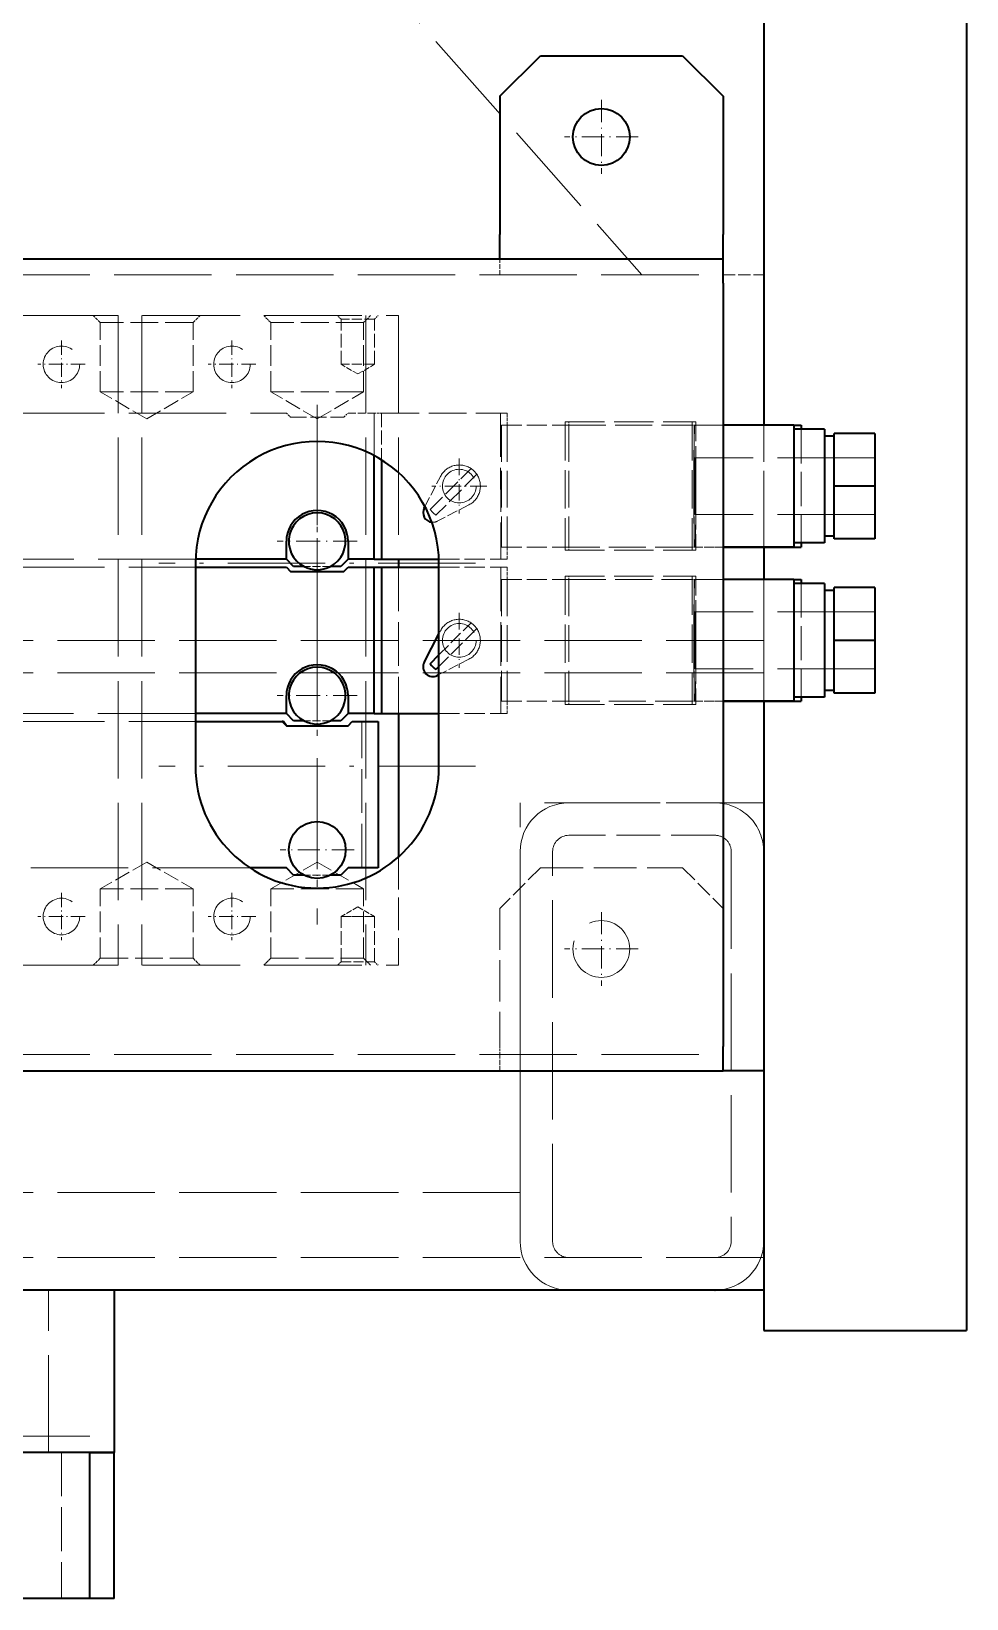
# Model space of a CAD drawing. Extents: x 0 to 18500, y -51 to 3802.
# Drawn here: x 2559.4 to 2674.6, y 1192.3 to 1385.3 of the extents above; entities that cross this region are included whole.
import ezdxf

# ---------------------------------------------------------------- set-up
doc = ezdxf.new("R2010")
doc.units = 0
doc.header["$MEASUREMENT"] = 0
for name, pattern in [('CENTER-HOKUTO', [23, 20, -1, 1, -1]), ('DASHDOT', [18.5, 12, -3, 0.5, -3]), ('DASHED', [15, 12, -3]), ('HIDDEN-HOKUTO', [3.8, 2.5, -1.3])]:
    doc.linetypes.add(name, pattern=pattern)
doc.layers.get('0').update_dxf_attribs({"linetype": 'CONTINUOUS'})
doc.layers.add('AM_7', color=2, linetype='CENTER-HOKUTO')
doc.layers.add('AM_HID', color=1, linetype='HIDDEN-HOKUTO')

msp = doc.modelspace()

# ---------------------------------------------------------------- linework, layer by layer
at = {"color": 7, "lineweight": 35}
for p, q in [((2649.62415, 1495.30681), (2649.62464, 1336.80687)), ((2674.62415, 1495.30687), (2674.62464, 1225.30687)), ((2464.62439, 1357.30638), (2644.62439, 1357.30687)), ((2644.62439, 1354.30687), (2644.62464, 1260.30687)), ((2579.62464, 1319.80663), (2579.62464, 1294.80663)), ((2609.62464, 1294.80675), (2609.62464, 1319.80675)), ((2649.62464, 1302.80687), (2649.62464, 1225.30675)), ((2464.62464, 1257.30638), (2644.62464, 1257.30687)), ((2569.62488, 1230.30663), (2419.62488, 1230.30626)), ((2649.62488, 1230.30675), (2569.62488, 1230.30663)), ((2569.62488, 1230.30663), (2569.62488, 1210.30663)), ((2649.62464, 1225.30675), (2674.62464, 1225.30687)), ((2569.62488, 1210.30663), (2419.62488, 1210.30626)), ((2566.62488, 1210.30663), (2422.62488, 1210.30626)), ((2566.62488, 1192.30663), (2422.62488, 1192.30626))]:
    msp.add_line(p, q, dxfattribs=at)
at = {"color": 7, "lineweight": 35, "ltscale": 0.176772}
msp.add_line((2617.12464, 1377.30675), (2622.12439, 1382.30675), dxfattribs=at)
at = {"color": 7, "lineweight": 35, "ltscale": 0.4375}
msp.add_line((2622.12439, 1382.30675), (2639.62439, 1382.30675), dxfattribs=at)
at = {"color": 7, "lineweight": 35, "ltscale": 0.176781}
msp.add_line((2639.62439, 1382.30675), (2644.62464, 1377.30675), dxfattribs=at)
at = {"color": 7, "lineweight": 35, "ltscale": 0.425}
for p, q in [((2617.12464, 1377.30675), (2617.12464, 1360.30675)), ((2644.62464, 1377.30675), (2644.62464, 1360.30675))]:
    msp.add_line(p, q, dxfattribs=at)
at = {"color": 7, "lineweight": 35, "ltscale": 0.075}
for p, q in [((2617.12464, 1357.30675), (2617.12464, 1360.30675)), ((2644.62464, 1357.30675), (2644.62464, 1360.30675)), ((2644.62439, 1354.30687), (2644.62439, 1357.30687)), ((2644.62464, 1257.30687), (2644.62464, 1260.30687)), ((2566.62488, 1210.30663), (2569.62488, 1210.30663)), ((2569.62488, 1192.30663), (2566.62488, 1192.30663))]:
    msp.add_line(p, q, dxfattribs=at)
at = {"color": 7, "lineweight": 35, "ltscale": 0.217499}
for p, q in [((2653.32434, 1336.80687), (2644.62439, 1336.80675)), ((2653.32434, 1321.80687), (2644.62439, 1321.80675)), ((2653.32434, 1317.80687), (2644.62439, 1317.80675))]:
    msp.add_line(p, q, dxfattribs=at)
at = {"color": 7, "lineweight": 35, "ltscale": 0.022504}
for p, q in [((2653.32434, 1336.80687), (2654.22449, 1336.80687)), ((2653.32434, 1317.80687), (2654.22449, 1317.80687))]:
    msp.add_line(p, q, dxfattribs=at)
at = {"color": 7, "lineweight": 35, "ltscale": 0.1875}
for p, q in [((2653.32434, 1336.80687), (2653.32434, 1329.30687)), ((2653.32434, 1329.30687), (2653.32434, 1321.80687)), ((2653.32434, 1317.80687), (2653.32434, 1310.30687)), ((2653.32434, 1310.30687), (2653.32434, 1302.80687))]:
    msp.add_line(p, q, dxfattribs=at)
at = {"color": 7, "lineweight": 35, "ltscale": 0.095001}
msp.add_line((2657.12439, 1336.30687), (2653.32434, 1336.30687), dxfattribs=at)
at = {"color": 7, "lineweight": 35, "ltscale": 0.0125}
for p, q in [((2654.22449, 1336.80687), (2654.22449, 1336.30687)), ((2654.22449, 1322.30687), (2654.22449, 1321.80687)), ((2654.22449, 1317.80687), (2654.22449, 1317.30687)), ((2654.22449, 1303.30687), (2654.22449, 1302.80687))]:
    msp.add_line(p, q, dxfattribs=at)
at = {"color": 7, "lineweight": 35, "ltscale": 0.175}
for p, q in [((2657.12439, 1336.30687), (2657.12464, 1329.30687)), ((2657.12464, 1329.30687), (2657.12464, 1322.30687)), ((2657.12464, 1317.30687), (2657.12464, 1310.30687)), ((2657.12464, 1310.30687), (2657.12464, 1303.30687))]:
    msp.add_line(p, q, dxfattribs=at)
at = {"color": 7, "lineweight": 35, "ltscale": 0.162378}
for p, q in [((2658.32434, 1329.30687), (2658.32434, 1335.80199)), ((2663.32434, 1335.80199), (2663.32434, 1329.30687)), ((2658.32434, 1310.30687), (2658.32434, 1316.80199)), ((2663.32434, 1316.80199), (2663.32434, 1310.30687))]:
    msp.add_line(p, q, dxfattribs=at)
at = {"color": 7, "lineweight": 35, "ltscale": 0.125}
for p, q in [((2663.32434, 1335.80199), (2658.32434, 1335.80199)), ((2663.32434, 1329.30687), (2658.32434, 1329.30687)), ((2663.32434, 1322.81163), (2658.32434, 1322.81163)), ((2663.32434, 1316.80199), (2658.32434, 1316.80199)), ((2663.32434, 1310.30687), (2658.32434, 1310.30687)), ((2663.32434, 1303.81163), (2658.32434, 1303.81163)), ((2649.62464, 1257.30675), (2644.62464, 1257.30675))]:
    msp.add_line(p, q, dxfattribs=at)
at = {"color": 7, "lineweight": 35, "ltscale": 0.029999}
msp.add_line((2658.32434, 1335.4569), (2657.12439, 1335.4569), dxfattribs=at)
at = {"color": 7, "lineweight": 35, "ltscale": 0.319162}
msp.add_line((2601.62464, 1320.30675), (2601.62464, 1333.07323), dxfattribs=at)
at = {"color": 7, "lineweight": 35, "ltscale": 0.305688}
msp.add_line((2602.56214, 1332.53429), (2602.56238, 1320.30675), dxfattribs=at)
at = {"color": 7, "lineweight": 35, "ltscale": 0.162381}
for p, q in [((2658.32434, 1322.81163), (2658.32434, 1329.30687)), ((2663.32434, 1329.30687), (2663.32434, 1322.81163)), ((2658.32434, 1303.81163), (2658.32434, 1310.30687)), ((2663.32434, 1310.30687), (2663.32434, 1303.81163))]:
    msp.add_line(p, q, dxfattribs=at)
at = {"color": 7, "lineweight": 35, "ltscale": 0.005192}
msp.add_line((2607.8053, 1326.60399), (2607.90052, 1326.78856), dxfattribs=at)
at = {"color": 7, "lineweight": 35, "ltscale": 0.055002}
for p, q in [((2590.82434, 1320.30663), (2590.82434, 1322.5067)), ((2598.42444, 1322.5067), (2598.42444, 1320.30663)), ((2590.82459, 1301.30663), (2590.82459, 1303.5067)), ((2598.42444, 1303.5067), (2598.42444, 1301.30663))]:
    msp.add_line(p, q, dxfattribs=at)
at = {"color": 7, "lineweight": 35, "ltscale": 0.095007}
for p, q in [((2657.12464, 1322.30687), (2653.32434, 1322.30687)), ((2657.12464, 1317.30687), (2653.32434, 1317.30687)), ((2657.12464, 1303.30687), (2653.32434, 1303.30687))]:
    msp.add_line(p, q, dxfattribs=at)
at = {"color": 7, "lineweight": 35, "ltscale": 0.029993}
for p, q in [((2658.32434, 1323.15685), (2657.12464, 1323.15685)), ((2658.32434, 1316.4569), (2657.12464, 1316.4569)), ((2658.32434, 1304.15685), (2657.12464, 1304.15685))]:
    msp.add_line(p, q, dxfattribs=at)
at = {"color": 7, "lineweight": 35, "ltscale": 0.279791}
msp.add_line((2590.82434, 1320.30663), (2579.63269, 1320.30663), dxfattribs=at)
at = {"color": 7, "lineweight": 35, "ltscale": 0.031821}
for p, q in [((2591.72449, 1319.40673), (2590.82434, 1320.30663)), ((2591.72473, 1300.40673), (2590.82459, 1301.30663)), ((2591.72473, 1281.40673), (2590.82459, 1282.30663)), ((2598.42469, 1282.30663), (2597.52454, 1281.40673))]:
    msp.add_line(p, q, dxfattribs=at)
at = {"color": 7, "lineweight": 35, "ltscale": 0.031816}
for p, q in [((2598.42444, 1320.30663), (2597.52454, 1319.40673)), ((2598.42444, 1301.30663), (2597.52454, 1300.40673))]:
    msp.add_line(p, q, dxfattribs=at)
at = {"color": 7, "lineweight": 35, "ltscale": 0.080005}
for p, q in [((2601.62464, 1320.30675), (2598.42444, 1320.30663)), ((2598.42444, 1319.30663), (2601.62464, 1319.30675)), ((2601.62464, 1301.30675), (2598.42444, 1301.30663)), ((2598.92444, 1300.30663), (2602.12464, 1300.30675))]:
    msp.add_line(p, q, dxfattribs=at)
at = {"color": 7, "lineweight": 35, "ltscale": 0.023444}
for p, q in [((2601.62464, 1320.30675), (2602.56238, 1320.30675)), ((2601.62464, 1319.30675), (2602.56238, 1319.30675)), ((2601.62464, 1301.30675), (2602.56238, 1301.30675))]:
    msp.add_line(p, q, dxfattribs=at)
at = {"color": 7, "lineweight": 35, "ltscale": 0.176343}
msp.add_line((2602.56238, 1320.30675), (2609.61609, 1320.30675), dxfattribs=at)
at = {"color": 7, "lineweight": 35, "ltscale": 0.025}
msp.add_line((2604.62464, 1320.30675), (2604.62464, 1319.30675), dxfattribs=at)
at = {"color": 7, "lineweight": 35, "ltscale": 0.240002}
msp.add_line((2644.62439, 1321.80675), (2654.22449, 1321.80687), dxfattribs=at)
at = {"color": 7, "lineweight": 35, "ltscale": 0.1}
msp.add_line((2649.62464, 1321.80687), (2649.62464, 1317.80687), dxfattribs=at)
at = {"color": 7, "lineweight": 35, "ltscale": 0.279999}
for p, q in [((2579.62439, 1319.30663), (2590.82434, 1319.30663)), ((2590.82459, 1301.30663), (2579.62464, 1301.30663))]:
    msp.add_line(p, q, dxfattribs=at)
at = {"color": 7, "lineweight": 35, "ltscale": 0.017678}
for p, q in [((2590.82434, 1319.30663), (2591.32434, 1318.80663)), ((2597.92444, 1318.80663), (2598.42444, 1319.30663)), ((2590.32459, 1300.30663), (2590.82459, 1299.80663)), ((2598.42444, 1299.80663), (2598.92444, 1300.30663))]:
    msp.add_line(p, q, dxfattribs=at)
at = {"color": 7, "lineweight": 35, "ltscale": 0.165002}
msp.add_line((2591.32434, 1318.80663), (2597.92444, 1318.80663), dxfattribs=at)
at = {"color": 7, "lineweight": 35, "ltscale": 0.031879}
for p, q in [((2592.99964, 1319.40673), (2591.72449, 1319.40673)), ((2597.52454, 1319.40673), (2596.24939, 1319.40673)), ((2597.52454, 1300.40673), (2596.24939, 1300.40673)), ((2592.99988, 1281.40673), (2591.72473, 1281.40673)), ((2597.52454, 1281.40673), (2596.24939, 1281.40673))]:
    msp.add_line(p, q, dxfattribs=at)
at = {"color": 7, "lineweight": 35, "ltscale": 0.45}
for p, q in [((2601.62464, 1301.30675), (2601.62464, 1319.30675)), ((2602.56238, 1319.30675), (2602.56238, 1301.30675)), ((2602.12464, 1300.30675), (2602.12464, 1282.30675)), ((2566.62488, 1192.30663), (2566.62488, 1210.30663)), ((2569.62488, 1192.30663), (2569.62488, 1210.30663))]:
    msp.add_line(p, q, dxfattribs=at)
at = {"color": 7, "lineweight": 35, "ltscale": 0.17655}
msp.add_line((2602.56238, 1319.30675), (2609.62439, 1319.30675), dxfattribs=at)
at = {"color": 7, "lineweight": 35, "ltscale": 0.099222}
msp.add_line((2607.8053, 1307.60399), (2609.62439, 1311.13146), dxfattribs=at)
at = {"color": 7, "lineweight": 35, "ltscale": 0.038424}
msp.add_line((2608.53772, 1307.42687), (2609.62439, 1308.51378), dxfattribs=at)
at = {"color": 7, "lineweight": 35, "ltscale": 0.013429}
msp.add_line((2609.62464, 1307.09947), (2609.24475, 1306.71971), dxfattribs=at)
at = {"color": 7, "lineweight": 35, "ltscale": 0.0057}
msp.add_line((2609.62464, 1306.09203), (2609.422, 1305.98754), dxfattribs=at)
at = {"color": 7, "lineweight": 35, "ltscale": 0.239996}
msp.add_line((2644.62464, 1302.80675), (2654.22449, 1302.80687), dxfattribs=at)
at = {"color": 7, "lineweight": 35, "ltscale": 0.217493}
msp.add_line((2653.32434, 1302.80687), (2644.62464, 1302.80675), dxfattribs=at)
at = {"color": 7, "lineweight": 35, "ltscale": 0.176556}
msp.add_line((2602.56238, 1301.30675), (2609.62464, 1301.30675), dxfattribs=at)
at = {"color": 7, "lineweight": 35, "ltscale": 0.442004}
msp.add_line((2604.62464, 1301.30675), (2604.62464, 1283.62657), dxfattribs=at)
at = {"color": 7, "lineweight": 35, "ltscale": 0.267499}
msp.add_line((2579.62464, 1300.30663), (2590.32459, 1300.30663), dxfattribs=at)
at = {"color": 7, "lineweight": 35, "ltscale": 0.003748}
msp.add_line((2590.47449, 1300.30663), (2590.32459, 1300.30663), dxfattribs=at)
at = {"color": 7, "lineweight": 35, "ltscale": 0.01526}
msp.add_line((2590.82459, 1299.80663), (2590.47449, 1300.30663), dxfattribs=at)
at = {"color": 7, "lineweight": 35, "ltscale": 0.189996}
msp.add_line((2590.82459, 1299.80663), (2598.42444, 1299.80663), dxfattribs=at)
at = {"color": 7, "lineweight": 35, "ltscale": 0.031873}
msp.add_line((2592.99964, 1300.40673), (2591.72473, 1300.40673), dxfattribs=at)
at = {"color": 7, "lineweight": 35, "ltscale": 0.112286}
msp.add_line((2590.82459, 1282.30663), (2586.33313, 1282.30663), dxfattribs=at)
at = {"color": 7, "lineweight": 35, "ltscale": 0.092499}
msp.add_line((2602.12464, 1282.30675), (2598.42469, 1282.30663), dxfattribs=at)
at = {"color": 7, "lineweight": 35, "ltscale": 0.05}
msp.add_line((2569.62513, 1212.30663), (2569.62513, 1210.30663), dxfattribs=at)
at = {"color": 7, "lineweight": 35}
for centre in [(2629.62464, 1372.30675), (2594.62464, 1284.5067)]:
    msp.add_circle(centre, 3.5, dxfattribs=at)
for centre, radius, start, end in [((2594.62464, 1319.80663), 15, 0.0001446, 180.0001453), ((2594.62464, 1322.5067), 3.8, 0.0001446, 180.0001453), ((2594.62464, 1322.5067), 3.5, 297.6605971, 242.3396916), ((2608.87171, 1326.05406), 1.2, 152.7190957, 264.0510462), ((2594.62464, 1322.5067), 3.5, 242.3396916, 297.6605971), ((2594.62464, 1303.5067), 3.8, 0.0001446, 180.0001453), ((2594.62464, 1303.5067), 3.5, 297.6605971, 242.3396916), ((2608.87171, 1307.05406), 1.2, 152.7190957, 297.2811527), ((2612.12464, 1310.30675), 4.6, 218.7600071, 231.2402791), ((2594.62464, 1303.5067), 3.5, 242.3396916, 297.6605971), ((2594.62464, 1294.80663), 15, 180.0001453, 0.0001446), ((2625.62488, 1236.30675), 6, 269.7698133, 270.0001478), ((2643.62488, 1236.30675), 6, 270.0001478, 270.2304754)]:
    msp.add_arc(centre, radius, start, end, dxfattribs=at)
at = {"layer": 'AM_7', "color": 2, "linetype": 'DASHDOT', "lineweight": 13, "ltscale": 0.227502}
for p, q in [((2629.62464, 1376.8568), (2629.62464, 1367.7567)), ((2634.17444, 1372.30675), (2625.07434, 1372.30675)), ((2599.17469, 1284.5067), (2590.07459, 1284.5067)), ((2629.62464, 1276.8568), (2629.62464, 1267.7567))]:
    msp.add_line(p, q, dxfattribs=at)
at = {"layer": 'AM_7', "color": 2, "linetype": 'DASHDOT', "lineweight": 13, "ltscale": 0.146249}
for p, q in [((2563.12464, 1347.23155), (2563.12464, 1341.38158)), ((2584.12464, 1347.23168), (2584.12464, 1341.3817)), ((2563.12464, 1279.23155), (2563.12464, 1273.38158)), ((2584.12464, 1279.23168), (2584.12464, 1273.3817))]:
    msp.add_line(p, q, dxfattribs=at)
at = {"layer": 'AM_7', "color": 2, "linetype": 'DASHDOT', "lineweight": 13, "ltscale": 0.146252}
for p, q in [((2566.04944, 1344.30663), (2560.19934, 1344.30663)), ((2587.04944, 1344.30663), (2581.19934, 1344.30663))]:
    msp.add_line(p, q, dxfattribs=at)
at = {"layer": 'AM_7', "color": 2, "linetype": 'DASHDOT', "lineweight": 13}
for p, q in [((2594.62464, 1339.30663), (2594.62464, 1300.30663)), ((2614.12464, 1319.80663), (2575.12464, 1319.80663)), ((2594.62464, 1314.30663), (2594.62464, 1275.30663)), ((2614.12464, 1294.80663), (2575.12464, 1294.80663))]:
    msp.add_line(p, q, dxfattribs=at)
at = {"layer": 'AM_7', "color": 2, "linetype": 'DASHDOT', "lineweight": 13, "ltscale": 0.169}
for p, q in [((2612.12464, 1332.68675), (2612.12464, 1325.92674)), ((2615.50452, 1329.30675), (2608.74451, 1329.30675)), ((2612.12464, 1313.68675), (2612.12464, 1306.92674)), ((2615.50452, 1310.30675), (2608.74451, 1310.30675))]:
    msp.add_line(p, q, dxfattribs=at)
at = {"layer": 'AM_7', "color": 2, "linetype": 'DASHDOT', "lineweight": 13, "ltscale": 0.247}
for p, q in [((2594.62464, 1327.44664), (2594.62464, 1317.56664)), ((2594.62464, 1308.44664), (2594.62464, 1298.56664))]:
    msp.add_line(p, q, dxfattribs=at)
at = {"layer": 'AM_7', "color": 2, "linetype": 'DASHDOT', "lineweight": 13, "ltscale": 0.246997}
for p, q in [((2599.56458, 1322.5067), (2589.6847, 1322.5067)), ((2599.56458, 1303.5067), (2589.6847, 1303.5067))]:
    msp.add_line(p, q, dxfattribs=at)
at = {"layer": 'AM_7', "color": 2, "linetype": 'DASHDOT', "lineweight": 13, "ltscale": 0.227499}
msp.add_line((2594.62464, 1289.05663), (2594.62464, 1279.95665), dxfattribs=at)
at = {"layer": 'AM_7', "color": 2, "linetype": 'DASHDOT', "lineweight": 13, "ltscale": 0.146246}
for p, q in [((2566.04969, 1276.30663), (2560.19983, 1276.30663)), ((2587.04969, 1276.30663), (2581.19983, 1276.30663))]:
    msp.add_line(p, q, dxfattribs=at)
at = {"layer": 'AM_7', "color": 2, "linetype": 'DASHDOT', "lineweight": 13, "ltscale": 0.227496}
msp.add_line((2634.17469, 1272.30675), (2625.07483, 1272.30675), dxfattribs=at)
at = {"layer": 'AM_HID', "color": 1, "linetype": 'DASHED', "lineweight": 13}
for p, q in [((2649.62464, 1257.30675), (2649.62415, 1455.30681)), ((2559.62464, 1440.30651), (2634.62464, 1355.30675)), ((2464.62439, 1355.30638), (2644.62439, 1355.30687)), ((2543.12464, 1350.30651), (2604.62464, 1350.30675)), ((2570.12464, 1350.30663), (2570.12464, 1270.30663)), ((2573.01136, 1350.30663), (2573.01136, 1270.30663)), ((2600.62464, 1350.30663), (2600.62464, 1270.30663)), ((2604.62464, 1350.30675), (2604.62464, 1320.30675)), ((2556.42444, 1338.30663), (2590.82434, 1338.30663)), ((2663.32434, 1332.80687), (2641.14392, 1332.80675)), ((2663.32434, 1325.80687), (2641.14392, 1325.80675)), ((2579.63269, 1320.30663), (2556.42444, 1320.30663)), ((2556.42444, 1319.30663), (2579.62439, 1319.30663)), ((2663.32434, 1313.80687), (2641.14392, 1313.80675)), ((2649.62464, 1310.30675), (2438.91761, 1310.30626)), ((2663.32434, 1306.80687), (2641.14392, 1306.80675)), ((2649.62464, 1306.30675), (2389.62464, 1306.30614)), ((2649.62464, 1304.30675), (2649.62488, 1236.30675)), ((2579.62464, 1301.30663), (2556.42444, 1301.30663)), ((2556.42444, 1300.30663), (2579.62464, 1300.30663)), ((2619.62488, 1242.30675), (2619.62464, 1290.30675)), ((2649.62464, 1290.30675), (2619.62464, 1290.30675)), ((2619.62488, 1236.30675), (2619.62464, 1284.30675)), ((2623.62488, 1236.30675), (2623.62464, 1284.30675)), ((2645.62464, 1284.30675), (2645.62488, 1236.30675)), ((2586.33313, 1282.30663), (2556.92469, 1282.30663)), ((2543.12464, 1270.30651), (2604.62464, 1270.30675)), ((2464.62464, 1259.30638), (2644.62464, 1259.30687)), ((2649.62488, 1257.30687), (2649.62488, 1236.30675)), ((2619.62488, 1242.30675), (2449.62488, 1242.30626)), ((2649.62488, 1234.30675), (2389.62488, 1234.30614)), ((2569.62488, 1230.30663), (2389.62488, 1230.30614)), ((2561.54236, 1210.30663), (2561.54236, 1230.30663)), ((2561.54261, 1210.30663), (2561.54236, 1230.30663)), ((2561.54309, 1210.30651), (2561.54309, 1230.30651)), ((2561.54309, 1210.30651), (2561.54309, 1230.30651)), ((2419.62513, 1212.30626), (2569.62513, 1212.30663))]:
    msp.add_line(p, q, dxfattribs=at)
at = {"layer": 'AM_HID', "color": 1, "linetype": 'DASHED', "lineweight": 13, "ltscale": 0.05}
for p, q in [((2617.12464, 1355.30675), (2617.12464, 1357.30675)), ((2617.12464, 1257.30675), (2617.12464, 1259.30675))]:
    msp.add_line(p, q, dxfattribs=at)
at = {"layer": 'AM_HID', "color": 1, "linetype": 'DASHED', "lineweight": 13, "ltscale": 0.125006}
msp.add_line((2644.62439, 1355.30675), (2649.62464, 1355.30675), dxfattribs=at)
at = {"layer": 'AM_HID', "color": 1, "linetype": 'DASHED', "lineweight": 13, "ltscale": 0.030265}
for p, q in [((2567.90198, 1349.45055), (2567.04602, 1350.30663)), ((2588.90222, 1271.16271), (2588.04627, 1270.30663)), ((2600.34729, 1271.16271), (2601.20325, 1270.30663))]:
    msp.add_line(p, q, dxfattribs=at)
at = {"layer": 'AM_HID', "color": 1, "linetype": 'DASHED', "lineweight": 13, "ltscale": 0.286127}
for p, q in [((2579.34705, 1349.45067), (2567.90198, 1349.45055)), ((2579.34705, 1349.45067), (2567.90198, 1349.45055)), ((2600.34705, 1349.45067), (2588.90198, 1349.45067)), ((2600.34705, 1349.45067), (2588.90198, 1349.45067)), ((2579.34705, 1340.9066), (2567.90198, 1340.9066)), ((2579.34705, 1340.9066), (2567.90198, 1340.9066)), ((2600.34705, 1340.90673), (2588.90198, 1340.9066)), ((2600.34705, 1340.90673), (2588.90198, 1340.9066)), ((2579.34729, 1279.70665), (2567.90222, 1279.70665)), ((2579.34729, 1279.70665), (2567.90222, 1279.70665)), ((2600.34729, 1279.70665), (2588.90222, 1279.70665)), ((2600.34729, 1279.70665), (2588.90222, 1279.70665)), ((2567.90222, 1271.16258), (2579.34729, 1271.16258)), ((2567.90222, 1271.16258), (2579.34729, 1271.16258)), ((2588.90222, 1271.16271), (2600.34729, 1271.16271)), ((2588.90222, 1271.16271), (2600.34729, 1271.16271))]:
    msp.add_line(p, q, dxfattribs=at)
at = {"layer": 'AM_HID', "color": 1, "linetype": 'DASHED', "lineweight": 13, "ltscale": 0.213599}
for p, q in [((2567.90198, 1340.9066), (2567.90198, 1349.45055)), ((2600.34705, 1340.90673), (2600.34705, 1349.45067)), ((2588.90222, 1271.16271), (2588.90222, 1279.70665)), ((2600.34729, 1271.16271), (2600.34729, 1279.70665))]:
    msp.add_line(p, q, dxfattribs=at)
at = {"layer": 'AM_HID', "color": 1, "linetype": 'DASHED', "lineweight": 13, "ltscale": 0.030263}
for p, q in [((2579.34705, 1349.45067), (2580.20301, 1350.30663)), ((2588.90198, 1349.45067), (2588.04602, 1350.30663)), ((2600.34705, 1349.45067), (2601.20301, 1350.30663)), ((2567.90222, 1271.16258), (2567.04627, 1270.30663)), ((2579.34729, 1271.16258), (2580.20325, 1270.30663))]:
    msp.add_line(p, q, dxfattribs=at)
at = {"layer": 'AM_HID', "color": 1, "linetype": 'DASHED', "lineweight": 13, "ltscale": 0.213602}
for p, q in [((2579.34705, 1340.9066), (2579.34705, 1349.45067)), ((2588.90198, 1340.9066), (2588.90198, 1349.45067)), ((2567.90222, 1271.16258), (2567.90222, 1279.70665)), ((2579.34729, 1271.16258), (2579.34729, 1279.70665))]:
    msp.add_line(p, q, dxfattribs=at)
at = {"layer": 'AM_HID', "color": 1, "linetype": 'DASHED', "lineweight": 13, "ltscale": 0.015306}
msp.add_line((2597.5575, 1349.87364), (2597.12464, 1350.30663), dxfattribs=at)
at = {"layer": 'AM_HID', "color": 1, "linetype": 'DASHED', "lineweight": 13, "ltscale": 0.103351}
for p, q in [((2601.69153, 1349.87364), (2597.5575, 1349.87364)), ((2601.69153, 1349.87364), (2597.5575, 1349.87364)), ((2601.69153, 1344.30675), (2597.5575, 1344.30663)), ((2601.69153, 1344.30675), (2597.5575, 1344.30663))]:
    msp.add_line(p, q, dxfattribs=at)
at = {"layer": 'AM_HID', "color": 1, "linetype": 'DASHED', "lineweight": 13, "ltscale": 0.139175}
for p, q in [((2597.5575, 1344.30663), (2597.5575, 1349.87364)), ((2601.69153, 1270.73973), (2601.69153, 1276.30675))]:
    msp.add_line(p, q, dxfattribs=at)
at = {"layer": 'AM_HID', "color": 1, "linetype": 'DASHED', "lineweight": 13, "ltscale": 0.015313}
for p, q in [((2601.69153, 1349.87364), (2602.12464, 1350.30675)), ((2597.55774, 1270.73973), (2597.12464, 1270.30663))]:
    msp.add_line(p, q, dxfattribs=at)
at = {"layer": 'AM_HID', "color": 1, "linetype": 'DASHED', "lineweight": 13, "ltscale": 0.139172}
for p, q in [((2601.69153, 1344.30675), (2601.69153, 1349.87364)), ((2597.55774, 1270.73973), (2597.55774, 1276.30663))]:
    msp.add_line(p, q, dxfattribs=at)
at = {"layer": 'AM_HID', "color": 1, "linetype": 'DASHED', "lineweight": 13, "ltscale": 0.059672}
msp.add_line((2599.62464, 1343.11327), (2597.5575, 1344.30663), dxfattribs=at)
at = {"layer": 'AM_HID', "color": 1, "linetype": 'DASHED', "lineweight": 13, "ltscale": 0.059668}
for p, q in [((2599.62464, 1343.11327), (2601.69153, 1344.30675)), ((2599.62464, 1277.50011), (2597.55774, 1276.30663))]:
    msp.add_line(p, q, dxfattribs=at)
at = {"layer": 'AM_HID', "color": 1, "linetype": 'DASHED', "lineweight": 13, "ltscale": 0.165197}
for p, q in [((2573.62464, 1337.60277), (2567.90198, 1340.9066)), ((2594.62464, 1337.60277), (2588.90198, 1340.9066)), ((2573.62464, 1283.01049), (2579.34729, 1279.70665))]:
    msp.add_line(p, q, dxfattribs=at)
at = {"layer": 'AM_HID', "color": 1, "linetype": 'DASHED', "lineweight": 13, "ltscale": 0.165192}
for p, q in [((2573.62464, 1337.60277), (2579.34705, 1340.9066)), ((2573.62464, 1283.01049), (2567.90222, 1279.70665))]:
    msp.add_line(p, q, dxfattribs=at)
at = {"layer": 'AM_HID', "color": 1, "linetype": 'DASHED', "lineweight": 13, "ltscale": 0.165193}
for p, q in [((2594.62464, 1337.60277), (2600.34705, 1340.90673)), ((2594.62464, 1283.01061), (2588.90222, 1279.70665))]:
    msp.add_line(p, q, dxfattribs=at)
at = {"layer": 'AM_HID', "color": 1, "linetype": 'DASHED', "lineweight": 13, "ltscale": 0.017678}
for p, q in [((2590.82434, 1338.30663), (2591.32434, 1337.80663)), ((2597.92444, 1337.80663), (2598.42444, 1338.30663))]:
    msp.add_line(p, q, dxfattribs=at)
at = {"layer": 'AM_HID', "color": 1, "linetype": 'DASHED', "lineweight": 13, "ltscale": 0.165002}
msp.add_line((2591.32434, 1337.80663), (2597.92444, 1337.80663), dxfattribs=at)
at = {"layer": 'AM_HID', "color": 1, "linetype": 'DASHED', "lineweight": 13, "ltscale": 0.080005}
msp.add_line((2598.42444, 1338.30663), (2601.62464, 1338.30675), dxfattribs=at)
at = {"layer": 'AM_HID', "color": 1, "linetype": 'DASHED', "lineweight": 13, "ltscale": 0.130838}
msp.add_line((2601.62464, 1333.07323), (2601.62464, 1338.30675), dxfattribs=at)
at = {"layer": 'AM_HID', "color": 1, "linetype": 'DASHED', "lineweight": 13, "ltscale": 0.023438}
msp.add_line((2601.62464, 1338.30675), (2602.56214, 1338.30675), dxfattribs=at)
at = {"layer": 'AM_HID', "color": 1, "linetype": 'DASHED', "lineweight": 13, "ltscale": 0.45}
for p, q in [((2601.62464, 1320.30675), (2601.62464, 1338.30675)), ((2617.22449, 1338.30675), (2617.22473, 1320.30675)), ((2601.62464, 1301.30675), (2601.62464, 1319.30675)), ((2604.62464, 1319.30675), (2604.62464, 1301.30675)), ((2617.22473, 1319.30675), (2617.22473, 1301.30675)), ((2600.12464, 1282.30663), (2600.12464, 1300.30663)), ((2643.62464, 1290.30675), (2625.62464, 1290.30675)), ((2643.62464, 1286.30675), (2625.62464, 1286.30675)), ((2563.12488, 1210.30663), (2563.12513, 1192.30663)), ((2563.12513, 1210.30663), (2563.12513, 1192.30663)), ((2563.12561, 1210.30651), (2563.12561, 1192.30651)), ((2563.12561, 1210.30651), (2563.12561, 1192.30651)), ((2566.62561, 1192.30651), (2566.62561, 1210.30651))]:
    msp.add_line(p, q, dxfattribs=at)
at = {"layer": 'AM_HID', "color": 1, "linetype": 'DASHED', "lineweight": 13, "ltscale": 0.38656}
msp.add_line((2602.56214, 1338.30675), (2618.02454, 1338.30675), dxfattribs=at)
at = {"layer": 'AM_HID', "color": 1, "linetype": 'DASHED', "lineweight": 13, "ltscale": 0.144312}
msp.add_line((2602.56214, 1338.30675), (2602.56214, 1332.53429), dxfattribs=at)
at = {"layer": 'AM_HID', "color": 1, "linetype": 'DASHED', "lineweight": 13, "ltscale": 0.0375}
for p, q in [((2618.02454, 1338.30675), (2618.02454, 1336.80675)), ((2618.02454, 1321.80675), (2618.02454, 1320.30675)), ((2618.02454, 1319.30675), (2618.02454, 1317.80675)), ((2618.02454, 1302.80675), (2618.02454, 1301.30675))]:
    msp.add_line(p, q, dxfattribs=at)
at = {"layer": 'AM_HID', "color": 1, "linetype": 'DASHED', "lineweight": 13, "ltscale": 0.207507}
for p, q in [((2617.32434, 1336.80675), (2625.62464, 1336.80675)), ((2617.32434, 1321.80675), (2625.62464, 1321.80675)), ((2617.32434, 1317.80675), (2625.62464, 1317.80675))]:
    msp.add_line(p, q, dxfattribs=at)
at = {"layer": 'AM_HID', "color": 1, "linetype": 'DASHED', "lineweight": 13, "ltscale": 0.375}
for p, q in [((2617.32434, 1336.80675), (2617.32434, 1321.80675)), ((2618.02454, 1336.80675), (2618.02454, 1321.80675)), ((2625.62464, 1336.80675), (2625.62464, 1321.80675)), ((2641.07581, 1336.80675), (2641.07581, 1321.80675)), ((2649.62464, 1336.80687), (2649.62464, 1321.80687)), ((2617.32434, 1317.80675), (2617.32459, 1302.80675)), ((2618.02454, 1317.80675), (2618.02454, 1302.80675)), ((2625.62464, 1317.80675), (2625.62464, 1302.80675)), ((2641.07581, 1317.80675), (2641.07581, 1302.80675)), ((2649.62464, 1317.80687), (2649.62464, 1302.80687))]:
    msp.add_line(p, q, dxfattribs=at)
at = {"layer": 'AM_HID', "color": 1, "linetype": 'DASHED', "lineweight": 13, "ltscale": 0.402521}
for p, q in [((2625.17395, 1337.20677), (2641.27478, 1337.20677)), ((2625.17395, 1321.40673), (2641.27478, 1321.40685)), ((2625.1742, 1302.40673), (2641.27503, 1302.40685))]:
    msp.add_line(p, q, dxfattribs=at)
at = {"layer": 'AM_HID', "color": 1, "linetype": 'DASHED', "lineweight": 13, "ltscale": 0.395001}
for p, q in [((2625.17395, 1337.20677), (2625.17395, 1321.40673)), ((2625.1742, 1318.20677), (2625.1742, 1302.40673))]:
    msp.add_line(p, q, dxfattribs=at)
at = {"layer": 'AM_HID', "color": 1, "linetype": 'DASHED', "lineweight": 13, "ltscale": 0.010001}
for p, q in [((2625.62464, 1337.20677), (2625.62464, 1336.80675)), ((2625.62464, 1321.80675), (2625.62464, 1321.40673)), ((2625.62464, 1318.20677), (2625.62464, 1317.80675)), ((2625.62464, 1302.80675), (2625.62464, 1302.40673))]:
    msp.add_line(p, q, dxfattribs=at)
at = {"layer": 'AM_HID', "color": 1, "linetype": 'DASHED', "lineweight": 13, "ltscale": 0.379993}
for p, q in [((2625.62464, 1336.80675), (2640.82434, 1336.80675)), ((2640.82434, 1321.80675), (2625.62464, 1321.80675)), ((2625.62464, 1317.80675), (2640.82434, 1317.80675))]:
    msp.add_line(p, q, dxfattribs=at)
at = {"layer": 'AM_HID', "color": 1, "linetype": 'DASHED', "lineweight": 13, "ltscale": 0.394998}
for p, q in [((2640.82434, 1337.20677), (2640.82434, 1321.40685)), ((2640.82434, 1318.20677), (2640.82459, 1302.40685))]:
    msp.add_line(p, q, dxfattribs=at)
at = {"layer": 'AM_HID', "color": 1, "linetype": 'DASHED', "lineweight": 13, "ltscale": 0.006287}
for p, q in [((2640.82434, 1336.80675), (2641.07581, 1336.80675)), ((2640.82434, 1321.80675), (2641.07581, 1321.80675)), ((2640.82434, 1317.80675), (2641.07581, 1317.80675))]:
    msp.add_line(p, q, dxfattribs=at)
at = {"layer": 'AM_HID', "color": 1, "linetype": 'DASHED', "lineweight": 13, "ltscale": 0.306213}
for p, q in [((2641.07581, 1336.80675), (2653.32434, 1336.80687)), ((2641.07581, 1317.80675), (2653.32434, 1317.80687))]:
    msp.add_line(p, q, dxfattribs=at)
at = {"layer": 'AM_HID', "color": 1, "linetype": 'DASHED', "lineweight": 13, "ltscale": 0.087018}
msp.add_line((2644.62439, 1336.80675), (2641.14368, 1336.80675), dxfattribs=at)
at = {"layer": 'AM_HID', "color": 1, "linetype": 'DASHED', "lineweight": 13, "ltscale": 0.197501}
for p, q in [((2641.27478, 1337.20677), (2641.27478, 1329.30675)), ((2641.27478, 1318.20677), (2641.27478, 1310.30675))]:
    msp.add_line(p, q, dxfattribs=at)
at = {"layer": 'AM_HID', "color": 1, "linetype": 'DASHED', "lineweight": 13, "ltscale": 0.35}
for p, q in [((2654.22449, 1336.30687), (2654.22449, 1322.30687)), ((2654.22449, 1317.30687), (2654.22449, 1303.30687))]:
    msp.add_line(p, q, dxfattribs=at)
at = {"layer": 'AM_HID', "color": 1, "linetype": 'DASHED', "lineweight": 13, "ltscale": 0.104352}
msp.add_line((2607.90052, 1326.78856), (2609.8136, 1330.4984), dxfattribs=at)
at = {"layer": 'AM_HID', "color": 1, "linetype": 'DASHED', "lineweight": 13, "ltscale": 0.178106}
for p, q in [((2608.53748, 1326.42687), (2613.57508, 1331.46446)), ((2614.28235, 1330.75731), (2609.24475, 1325.71971))]:
    msp.add_line(p, q, dxfattribs=at)
at = {"layer": 'AM_HID', "color": 1, "linetype": 'DASHED', "lineweight": 13, "ltscale": 0.197498}
for p, q in [((2641.27478, 1329.30675), (2641.27478, 1321.40685)), ((2641.27478, 1310.30675), (2641.27503, 1302.40685))]:
    msp.add_line(p, q, dxfattribs=at)
at = {"layer": 'AM_HID', "color": 1, "linetype": 'DASHED', "lineweight": 13, "ltscale": 0.125}
for p, q in [((2663.32434, 1329.30687), (2658.32434, 1329.30687)), ((2663.32434, 1310.30687), (2658.32434, 1310.30687))]:
    msp.add_line(p, q, dxfattribs=at)
at = {"layer": 'AM_HID', "color": 1, "linetype": 'DASHED', "lineweight": 13, "ltscale": 0.109537}
msp.add_line((2613.31604, 1326.99596), (2609.422, 1324.98754), dxfattribs=at)
at = {"layer": 'AM_HID', "color": 1, "linetype": 'DASHED', "lineweight": 13, "ltscale": 0.210211}
msp.add_line((2609.61609, 1320.30675), (2618.02454, 1320.30675), dxfattribs=at)
at = {"layer": 'AM_HID', "color": 1, "linetype": 'DASHED', "lineweight": 13, "ltscale": 0.088715}
msp.add_line((2641.07581, 1321.80675), (2644.62439, 1321.80675), dxfattribs=at)
at = {"layer": 'AM_HID', "color": 1, "linetype": 'DASHED', "lineweight": 13, "ltscale": 0.087012}
for p, q in [((2644.62439, 1321.80675), (2641.14392, 1321.80675)), ((2644.62439, 1317.80675), (2641.14392, 1317.80675)), ((2644.62464, 1302.80675), (2641.14417, 1302.80675))]:
    msp.add_line(p, q, dxfattribs=at)
at = {"layer": 'AM_HID', "color": 1, "linetype": 'DASHED', "lineweight": 13, "ltscale": 0.081244}
for p, q in [((2596.24939, 1319.40673), (2592.99964, 1319.40673)), ((2596.24939, 1300.40673), (2592.99964, 1300.40673))]:
    msp.add_line(p, q, dxfattribs=at)
at = {"layer": 'AM_HID', "color": 1, "linetype": 'DASHED', "lineweight": 13, "ltscale": 0.210004}
msp.add_line((2609.62439, 1319.30675), (2618.02454, 1319.30675), dxfattribs=at)
at = {"layer": 'AM_HID', "color": 1, "linetype": 'DASHED', "lineweight": 13, "ltscale": 0.402515}
msp.add_line((2625.1742, 1318.20677), (2641.27478, 1318.20677), dxfattribs=at)
at = {"layer": 'AM_HID', "color": 1, "linetype": 'DASHED', "lineweight": 13, "ltscale": 0.139682}
msp.add_line((2609.62439, 1308.51378), (2613.57532, 1312.46446), dxfattribs=at)
at = {"layer": 'AM_HID', "color": 1, "linetype": 'DASHED', "lineweight": 13, "ltscale": 0.010321}
msp.add_line((2609.62439, 1311.13146), (2609.8136, 1311.4984), dxfattribs=at)
at = {"layer": 'AM_HID', "color": 1, "linetype": 'DASHED', "lineweight": 13, "ltscale": 0.164677}
msp.add_line((2614.28235, 1311.75731), (2609.62464, 1307.09947), dxfattribs=at)
at = {"layer": 'AM_HID', "color": 1, "linetype": 'DASHED', "lineweight": 13, "ltscale": 0.15}
for p, q in [((2649.62464, 1310.30675), (2649.62464, 1304.30675)), ((2649.62488, 1236.30675), (2649.62488, 1230.30675))]:
    msp.add_line(p, q, dxfattribs=at)
at = {"layer": 'AM_HID', "color": 1, "linetype": 'DASHED', "lineweight": 13, "ltscale": 0.103843}
msp.add_line((2613.31629, 1307.99596), (2609.62464, 1306.09203), dxfattribs=at)
at = {"layer": 'AM_HID', "color": 1, "linetype": 'DASHED', "lineweight": 13, "ltscale": 0.207501}
msp.add_line((2617.32459, 1302.80675), (2625.62464, 1302.80675), dxfattribs=at)
at = {"layer": 'AM_HID', "color": 1, "linetype": 'DASHED', "lineweight": 13, "ltscale": 0.379999}
msp.add_line((2640.82459, 1302.80675), (2625.62464, 1302.80675), dxfattribs=at)
at = {"layer": 'AM_HID', "color": 1, "linetype": 'DASHED', "lineweight": 13, "ltscale": 0.006281}
msp.add_line((2640.82459, 1302.80675), (2641.07581, 1302.80675), dxfattribs=at)
at = {"layer": 'AM_HID', "color": 1, "linetype": 'DASHED', "lineweight": 13, "ltscale": 0.088721}
msp.add_line((2641.07581, 1302.80675), (2644.62464, 1302.80675), dxfattribs=at)
at = {"layer": 'AM_HID', "color": 1, "linetype": 'DASHED', "lineweight": 13, "ltscale": 0.209998}
msp.add_line((2609.62464, 1301.30675), (2618.02454, 1301.30675), dxfattribs=at)
at = {"layer": 'AM_HID', "color": 1, "linetype": 'DASHED', "lineweight": 13, "ltscale": 0.332996}
msp.add_line((2604.62464, 1283.62657), (2604.62464, 1270.30675), dxfattribs=at)
at = {"layer": 'AM_HID', "color": 1, "linetype": 'DASHED', "lineweight": 13, "ltscale": 0.165199}
msp.add_line((2594.62464, 1283.01061), (2600.34729, 1279.70665), dxfattribs=at)
at = {"layer": 'AM_HID', "color": 1, "linetype": 'DASHED', "lineweight": 13, "ltscale": 0.176777}
for p, q in [((2622.12464, 1282.30675), (2617.12464, 1277.30675)), ((2639.62464, 1282.30675), (2644.62464, 1277.30675))]:
    msp.add_line(p, q, dxfattribs=at)
at = {"layer": 'AM_HID', "color": 1, "linetype": 'DASHED', "lineweight": 13, "ltscale": 0.4375}
msp.add_line((2622.12464, 1282.30675), (2639.62464, 1282.30675), dxfattribs=at)
at = {"layer": 'AM_HID', "color": 1, "linetype": 'DASHED', "lineweight": 13, "ltscale": 0.081238}
msp.add_line((2596.24939, 1281.40673), (2592.99988, 1281.40673), dxfattribs=at)
at = {"layer": 'AM_HID', "color": 1, "linetype": 'DASHED', "lineweight": 13, "ltscale": 0.103345}
for p, q in [((2601.69153, 1276.30675), (2597.55774, 1276.30663)), ((2597.55774, 1276.30663), (2601.69153, 1276.30675)), ((2597.55774, 1270.73973), (2601.69153, 1270.73973)), ((2597.55774, 1270.73973), (2601.69153, 1270.73973))]:
    msp.add_line(p, q, dxfattribs=at)
at = {"layer": 'AM_HID', "color": 1, "linetype": 'DASHED', "lineweight": 13, "ltscale": 0.059667}
msp.add_line((2599.62464, 1277.50011), (2601.69153, 1276.30675), dxfattribs=at)
at = {"layer": 'AM_HID', "color": 1, "linetype": 'DASHED', "lineweight": 13, "ltscale": 0.425}
msp.add_line((2617.12464, 1277.30675), (2617.12464, 1260.30675), dxfattribs=at)
at = {"layer": 'AM_HID', "color": 1, "linetype": 'DASHED', "lineweight": 13, "ltscale": 0.01531}
msp.add_line((2601.69153, 1270.73973), (2602.12464, 1270.30675), dxfattribs=at)
at = {"layer": 'AM_HID', "color": 1, "linetype": 'DASHED', "lineweight": 13, "ltscale": 0.025}
msp.add_line((2617.12464, 1259.30675), (2617.12464, 1260.30675), dxfattribs=at)
at = {"layer": 'AM_HID', "color": 1, "linetype": 'DASHED', "lineweight": 13}
for centre, radius in [((2563.12464, 1344.30663), 2.25), ((2584.12464, 1344.30663), 2.25), ((2612.12464, 1329.30675), 2.075), ((2612.12464, 1310.30675), 2.075), ((2563.12464, 1276.30663), 2.25), ((2584.12464, 1276.30663), 2.25), ((2629.62464, 1272.30675), 3.5)]:
    msp.add_circle(centre, radius, dxfattribs=at)
for centre, radius, start, end in [((2612.12464, 1329.30675), 2.6, 56.0876352, 152.719082), ((2612.12464, 1329.30675), 2.6, 297.2812142, 33.9126576), ((2612.12464, 1329.30675), 2.6, 33.9126576, 56.0876352), ((2612.12464, 1329.30675), 4.6, 218.7600071, 231.2402791), ((2608.87171, 1326.05406), 1.2, 264.0510462, 297.2811527), ((2612.12464, 1310.30675), 2.6, 56.0876352, 152.719082), ((2612.12464, 1310.30675), 2.6, 33.9126576, 56.0876352), ((2612.12464, 1310.30675), 2.6, 297.2812142, 33.9126576), ((2625.62464, 1284.30675), 6, 90.0001459, 180.0001453), ((2643.62464, 1284.30675), 6, 0.0001446, 90.0001459), ((2625.62464, 1284.30675), 2, 90.0001459, 180.0001453), ((2643.62464, 1284.30675), 2, 0.0001446, 90.0001459), ((2625.62488, 1236.30675), 6, 180.0001453, 269.7698133), ((2625.62488, 1236.30675), 2, 180.0001453, 270.0001478), ((2643.62488, 1236.30675), 2, 270.0001478, 0.0001446), ((2643.62488, 1236.30675), 6, 270.2304754, 0.0001446)]:
    msp.add_arc(centre, radius, start, end, dxfattribs=at)
for centre, major_axis, start_param, end_param in [((2641.14392, 1329.30675), (0, -7.5), 3.142439264, 4.712389109), ((2641.14392, 1329.30675), (0, -7.5), 0.000846601, 3.142439264), ((2641.14392, 1329.30675), (0, -3.5), 3.141592958, 4.712389146), ((2641.14392, 1329.30675), (0, -3.5), 0.000000077, 3.141592932), ((2641.14392, 1329.30675), (0, -7.5), 4.712389109, 6.284031908), ((2641.14392, 1329.30675), (0, -3.5), 4.71238924, 6.283185385), ((2641.14392, 1310.30675), (0, -7.5), 3.142439265, 4.712389182), ((2641.14392, 1310.30675), (0, -7.5), 0.000846619, 3.142439265), ((2641.14392, 1310.30675), (0, -3.5), 3.141592958, 4.712389146), ((2641.14392, 1310.30675), (0, -3.5), 0.000000077, 3.141592932), ((2641.14392, 1310.30675), (0, -7.5), 4.712389182, 6.284031926), ((2641.14392, 1310.30675), (0, -3.5), 4.71238924, 6.283185385)]:
    msp.add_ellipse(centre, major_axis=major_axis, ratio=0.017453835, start_param=start_param, end_param=end_param, dxfattribs=at)

doc.saveas('drawing.dxf')
